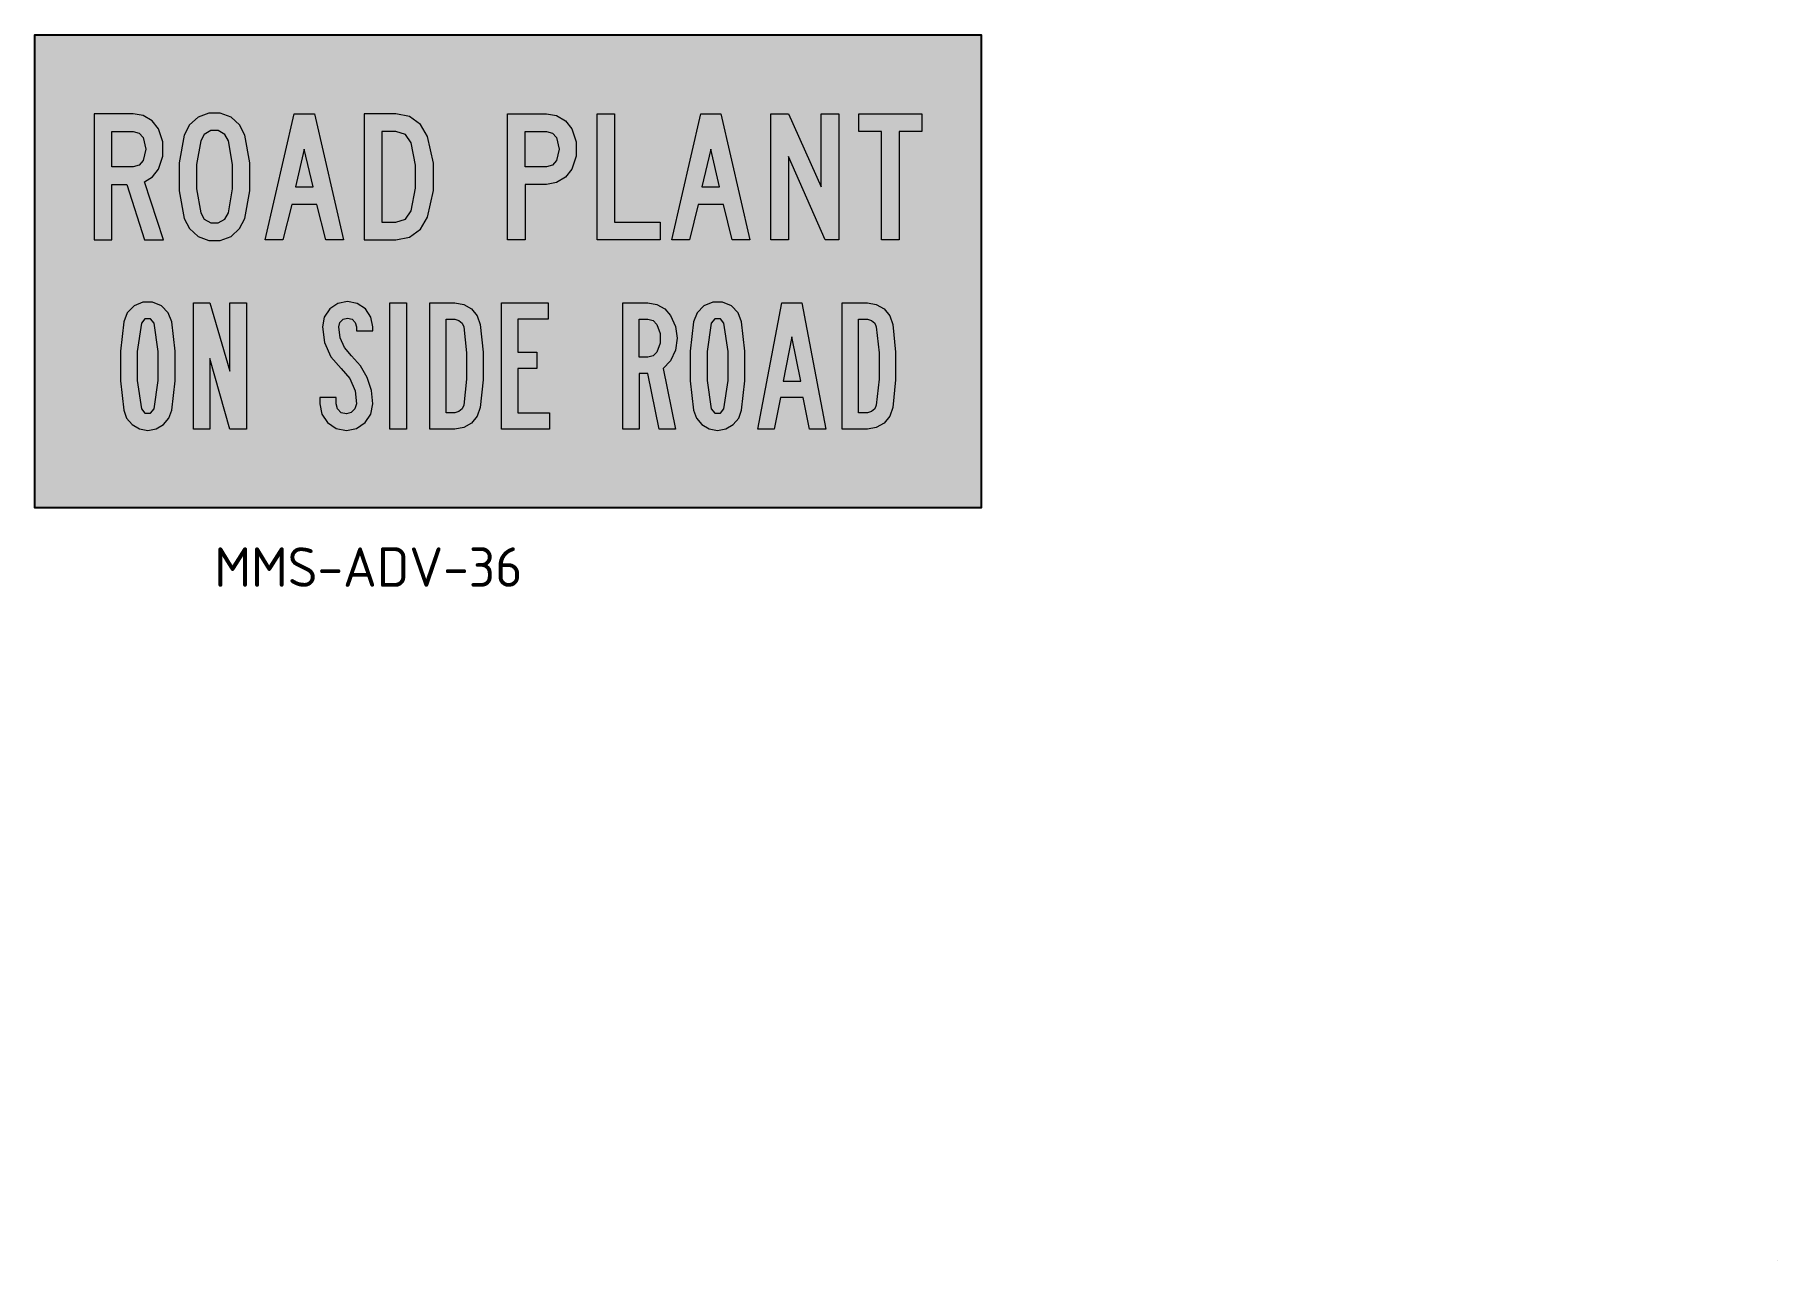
# Model space of a CAD drawing. Extents: x 138 to 359, y 73 to 229.
import ezdxf

# ---------------------------------------------------------------- set-up
doc = ezdxf.new("R2010")
doc.units = 0
for name, color, linetype in [('L25', 1, 'CONTINUOUS'), ('TBLK18', 4, 'CONTINUOUS'), ('yellow', 50, 'CONTINUOUS')]:
    doc.layers.add(name, color=color, linetype=linetype)
doc.styles.add('ISO', font='iso3098b.shx')

msp = doc.modelspace()

# ---------------------------------------------------------------- hatches: boundary and pattern name
at = {"layer": 'L25'}
h = msp.add_hatch(color=256, dxfattribs=at)
h.paths.add_polyline_path([(180.12, 202.65), (184.13, 202.65), (185.83, 203.01), (187.24, 204.02), (188.12, 205.53), (188.88, 208.92), (188.88, 212.39), (188.12, 215.77), (187.24, 217.27), (185.83, 218.29), (184.13, 218.65), (180.12, 218.65)])
h.paths.add_polyline_path([(182.36, 204.89), (184.13, 204.89), (185.32, 205.29), (186.04, 206.33), (186.59, 209.19), (186.59, 212.1), (186.04, 214.97), (185.32, 216), (184.13, 216.41), (182.36, 216.41)], flags=16)
h.paths.add_polyline_path([(167.55, 202.65), (171.23, 218.65), (173.79, 218.65), (177.46, 202.65), (175.22, 202.65), (174.1, 207.13), (170.91, 207.13), (169.79, 202.65)])
h.paths.add_polyline_path([(164.96, 205.37), (165.62, 208.87), (165.62, 212.43), (164.96, 215.93), (164.3, 217.23), (163.22, 218.21), (161.85, 218.73), (160.39, 218.73), (159.03, 218.21), (157.94, 217.23), (157.29, 215.93), (156.62, 212.43), (156.62, 208.87), (157.29, 205.37), (157.94, 204.07), (159.03, 203.09), (160.39, 202.57), (161.85, 202.57), (163.22, 203.09), (164.3, 204.07)])
h.paths.add_polyline_path([(162.89, 206.09), (163.39, 209.12), (163.39, 212.19), (162.89, 215.21), (162.41, 216.03), (161.6, 216.5), (160.65, 216.5), (159.83, 216.03), (159.37, 215.21), (158.85, 212.19), (158.85, 209.12), (159.37, 206.09), (159.83, 205.27), (160.65, 204.8), (161.6, 204.8), (162.41, 205.27)], flags=16)
h.paths.add_polyline_path([(245.7, 202.65), (245.7, 216.41), (242.82, 216.41), (242.82, 218.65), (250.82, 218.65), (250.82, 216.41), (247.94, 216.41), (247.94, 202.65)])
h.paths.add_polyline_path([(231.67, 202.65), (231.67, 218.65), (233.91, 218.65), (238.07, 209.37), (238.07, 218.65), (240.31, 218.65), (240.31, 202.65), (238.55, 202.65), (233.91, 213.21), (233.91, 202.65)])
h.paths.add_polyline_path([(219.1, 202.65), (222.78, 218.65), (225.33, 218.65), (229.01, 202.65), (226.77, 202.65), (225.66, 207.13), (222.45, 207.13), (221.34, 202.65)])
h.paths.add_polyline_path([(209.63, 202.65), (209.63, 218.65), (211.86, 218.65), (211.86, 204.89), (217.62, 204.89), (217.62, 202.65)])
h.paths.add_polyline_path([(150.81, 211.93), (148.09, 211.93), (148.09, 216.41), (150.81, 216.41), (151.56, 216.19), (152.09, 215.61), (152.42, 214.17), (152.09, 212.73), (151.56, 212.14)], flags=16)
h.paths.add_polyline_path([(154.01, 211.61), (154.58, 213.28), (154.58, 215.06), (154.01, 216.73), (153.2, 217.74), (152.09, 218.42), (150.81, 218.65), (145.86, 218.65), (145.86, 202.65), (148.09, 202.65), (148.09, 209.69), (150.01, 209.69), (152.25, 202.65), (154.65, 202.65), (152.25, 210.01), (153.27, 210.66)])
h.paths.add_polyline_path([(172.5, 214.17), (171.39, 209.37), (173.63, 209.37)], flags=16)
h.paths.add_polyline_path([(198.27, 202.65), (198.27, 218.65), (203.23, 218.65), (204.51, 218.42), (205.62, 217.74), (206.43, 216.73), (207, 215.06), (207, 213.28), (206.43, 211.61), (205.62, 210.59), (204.51, 209.92), (203.23, 209.69), (200.52, 209.69), (200.52, 202.65)])
h.paths.add_polyline_path([(203.23, 211.93), (200.52, 211.93), (200.52, 216.41), (203.23, 216.41), (203.98, 216.19), (204.51, 215.61), (204.83, 214.17), (204.51, 212.73), (203.98, 212.14)], flags=16)
h.paths.add_polyline_path([(224.05, 214.17), (222.94, 209.37), (225.18, 209.37)], flags=16)
h = msp.add_hatch(color=256, dxfattribs=at)
h.paths.add_polyline_path([(158.45, 194.65), (160.53, 194.65), (163.08, 186.01), (163.08, 194.65), (165.16, 194.65), (165.16, 178.65), (163.08, 178.65), (160.53, 187.61), (160.53, 178.65), (158.45, 178.65)])
h.paths.add_polyline_path([(153.46, 181.21), (153.99, 184.83), (153.99, 188.47), (153.46, 192.09), (153.01, 192.65), (152.3, 192.65), (151.86, 192.09), (151.33, 188.47), (151.33, 184.83), (151.86, 181.21), (152.3, 180.65), (153.01, 180.65)], flags=16)
h.paths.add_polyline_path([(152.66, 178.49), (153.72, 178.68), (154.64, 179.22), (155.33, 180.04), (155.7, 181.05), (156.13, 184.77), (156.13, 188.52), (155.7, 192.25), (155.25, 193.39), (154.4, 194.27), (153.27, 194.75), (152.04, 194.75), (150.92, 194.27), (150.06, 193.39), (149.62, 192.25), (149.19, 188.52), (149.19, 184.77), (149.62, 181.05), (149.98, 180.04), (150.68, 179.22), (151.6, 178.68)])
h.paths.add_polyline_path([(197.52, 194.65), (203.43, 194.65), (203.43, 192.57), (199.6, 192.57), (199.6, 188.41), (201.99, 188.41), (201.99, 186.33), (199.6, 186.33), (199.6, 180.73), (203.59, 180.73), (203.59, 178.65), (197.52, 178.65)])
h.paths.add_polyline_path([(183.37, 194.65), (185.45, 194.65), (185.45, 178.65), (183.37, 178.65)])
h.paths.add_polyline_path([(230.03, 178.65), (233.06, 194.65), (235.62, 194.65), (238.66, 178.65), (236.58, 178.65), (235.78, 182.65), (232.9, 182.65), (232.11, 178.65)])
h.paths.add_polyline_path([(225.72, 181.21), (226.25, 184.83), (226.25, 188.47), (225.72, 192.09), (225.28, 192.65), (224.56, 192.65), (224.12, 192.09), (223.59, 188.47), (223.59, 184.83), (224.12, 181.21), (224.56, 180.65), (225.28, 180.65)], flags=16)
h.paths.add_polyline_path([(224.92, 178.49), (225.97, 178.68), (226.9, 179.22), (227.59, 180.04), (227.96, 181.05), (228.39, 184.77), (228.39, 188.52), (227.96, 192.25), (227.51, 193.39), (226.66, 194.27), (225.53, 194.75), (224.3, 194.75), (223.18, 194.27), (222.32, 193.39), (221.88, 192.25), (221.45, 188.52), (221.45, 184.77), (221.88, 181.05), (222.25, 180.04), (222.93, 179.22), (223.86, 178.68)])
h.paths.add_polyline_path([(178, 192.73), (178.56, 192.59), (178.97, 192.17), (179.12, 191.61), (179.12, 191.13), (181.2, 191.13), (181.2, 191.61), (180.96, 192.84), (180.26, 193.88), (179.22, 194.57), (178, 194.81), (176.77, 194.57), (175.73, 193.88), (175.04, 192.84), (174.8, 191.61), (175.07, 189.64), (175.89, 187.83), (177.2, 186.33), (178.28, 185.05), (178.94, 183.52), (179.12, 181.85), (178.93, 181.22), (178.46, 180.76), (177.84, 180.57), (177.18, 180.73), (176.71, 181.2), (176.56, 181.85), (176.56, 182.65), (174.48, 182.65), (174.48, 181.85), (174.73, 180.56), (175.46, 179.47), (176.55, 178.74), (177.84, 178.49), (179.13, 178.74), (180.22, 179.47), (180.95, 180.56), (181.2, 181.85), (181.01, 183.55), (180.48, 185.18), (179.62, 186.66), (178.48, 187.93), (177.59, 188.98), (177.05, 190.24), (176.88, 191.61), (177.03, 192.17), (177.44, 192.57)])
h.paths.add_polyline_path([(191.6, 178.65), (188.41, 178.65), (188.41, 194.65), (191.6, 194.65), (192.73, 194.45), (193.71, 193.88), (194.43, 193), (194.81, 191.93), (195.17, 188.42), (195.17, 184.88), (194.81, 181.37), (194.43, 180.29), (193.71, 179.42), (192.73, 178.85)])
h.paths.add_polyline_path([(191.6, 180.73), (190.49, 180.73), (190.49, 192.57), (191.6, 192.57), (192.12, 192.44), (192.52, 192.1), (192.73, 191.61), (193.07, 188.31), (193.07, 184.99), (192.73, 181.69), (192.52, 181.2), (192.12, 180.86)], flags=16)
h.paths.add_polyline_path([(218.01, 186.33), (219.6, 178.65), (217.52, 178.65), (216.08, 185.69), (214.97, 185.69), (214.97, 178.65), (212.89, 178.65), (212.89, 194.65), (216.08, 194.65), (217.21, 194.46), (218.21, 193.9), (218.96, 193.05), (219.57, 191.67), (219.78, 190.17), (219.57, 188.67), (218.96, 187.29)])
h.paths.add_polyline_path([(216.08, 187.77), (214.97, 187.77), (214.97, 192.57), (216.08, 192.57), (216.73, 192.4), (217.21, 191.93), (217.63, 190.78), (217.63, 189.56), (217.21, 188.41), (216.73, 187.94)], flags=16)
h.paths.add_polyline_path([(234.34, 190.33), (233.22, 184.73), (235.46, 184.73)], flags=16)
h.paths.add_polyline_path([(243.92, 178.65), (240.73, 178.65), (240.73, 194.65), (243.92, 194.65), (245.04, 194.45), (246.03, 193.88), (246.75, 193), (247.12, 191.93), (247.49, 188.42), (247.49, 184.88), (247.12, 181.37), (246.75, 180.29), (246.03, 179.42), (245.04, 178.85)])
h.paths.add_polyline_path([(243.92, 180.73), (242.8, 180.73), (242.8, 192.57), (243.92, 192.57), (244.44, 192.44), (244.84, 192.1), (245.04, 191.61), (245.39, 188.31), (245.39, 184.99), (245.04, 181.69), (244.84, 181.2), (244.44, 180.86)], flags=16)
at = {"layer": 'TBLK18', "linetype": 'Continuous', "lineweight": 0}
h = msp.add_hatch(color=256, dxfattribs=at)
edge = h.paths.add_edge_path()
edge.add_spline(control_points=[(359.34, 73.22), (359.34, 73.22), (359.34, 73.22), (359.34, 73.21), (359.34, 73.21), (359.34, 73.2), (359.34, 73.2), (359.34, 73.19), (359.34, 73.19), (359.34, 73.18), (359.34, 73.18), (359.34, 73.17), (359.34, 73.16), (359.34, 73.16), (359.34, 73.15), (359.34, 73.15), (359.34, 73.14), (359.34, 73.14), (359.35, 73.14), (359.35, 73.14), (359.35, 73.14), (359.36, 73.13), (359.36, 73.13), (359.36, 73.13), (359.37, 73.13), (359.37, 73.13), (359.38, 73.13), (359.38, 73.13), (359.38, 73.13), (359.39, 73.13), (359.39, 73.13), (359.39, 73.13), (359.4, 73.13), (359.41, 73.13), (359.4, 73.13), (359.39, 73.14), (359.39, 73.14), (359.38, 73.15), (359.38, 73.16), (359.38, 73.16), (359.37, 73.17), (359.37, 73.17), (359.36, 73.18), (359.36, 73.19), (359.36, 73.19), (359.35, 73.2), (359.35, 73.21), (359.35, 73.21), (359.35, 73.22), (359.35, 73.22), (359.34, 73.22)], knot_values=[0, 0, 0, 0, 0.054791, 0.109654, 0.164445, 0.219309, 0.2741, 0.328964, 0.383755, 0.438619, 0.49341, 0.548273, 0.603065, 0.657928, 0.71272, 0.767583, 0.822422, 0.877285, 0.915081, 0.952877, 0.990673, 1.02841, 1.066205, 1.103978, 1.141774, 1.179511, 1.217306, 1.255102, 1.292898, 1.330635, 1.368431, 1.406164, 1.44396, 1.481697, 1.557116, 1.631571, 1.705158, 1.777977, 1.850139, 1.921715, 1.992768, 2.063376, 2.133612, 2.203535, 2.273205, 2.342659, 2.411987, 2.481144, 2.550218, 2.619224, 2.619224, 2.619224, 2.619224], degree=3, periodic=0)
h = msp.add_hatch(color=256, dxfattribs=at)
edge = h.paths.add_edge_path()
edge.add_spline(control_points=[(359.34, 73.22), (359.34, 73.22), (359.34, 73.22), (359.34, 73.21), (359.34, 73.21), (359.34, 73.2), (359.34, 73.2), (359.34, 73.19), (359.34, 73.19), (359.34, 73.18), (359.34, 73.18), (359.34, 73.17), (359.34, 73.16), (359.34, 73.16), (359.34, 73.15), (359.34, 73.15), (359.34, 73.14), (359.34, 73.14), (359.35, 73.14), (359.35, 73.14), (359.35, 73.14), (359.36, 73.13), (359.36, 73.13), (359.36, 73.13), (359.37, 73.13), (359.37, 73.13), (359.38, 73.13), (359.38, 73.13), (359.38, 73.13), (359.39, 73.13), (359.39, 73.13), (359.39, 73.13), (359.4, 73.13), (359.41, 73.13), (359.4, 73.13), (359.39, 73.14), (359.39, 73.14), (359.38, 73.15), (359.38, 73.16), (359.38, 73.16), (359.37, 73.17), (359.37, 73.17), (359.36, 73.18), (359.36, 73.19), (359.36, 73.19), (359.35, 73.2), (359.35, 73.21), (359.35, 73.21), (359.35, 73.22), (359.35, 73.22), (359.34, 73.22)], knot_values=[0, 0, 0, 0, 0.054791, 0.109654, 0.164445, 0.219309, 0.2741, 0.328964, 0.383755, 0.438619, 0.49341, 0.548273, 0.603065, 0.657928, 0.71272, 0.767583, 0.822422, 0.877285, 0.915081, 0.952877, 0.990673, 1.02841, 1.066205, 1.103978, 1.141774, 1.179511, 1.217306, 1.255102, 1.292898, 1.330635, 1.368431, 1.406164, 1.44396, 1.481697, 1.557116, 1.631571, 1.705158, 1.777977, 1.850139, 1.921715, 1.992768, 2.063376, 2.133612, 2.203535, 2.273205, 2.342659, 2.411987, 2.481144, 2.550218, 2.619224, 2.619224, 2.619224, 2.619224], degree=3, periodic=0)
h = msp.add_hatch(color=256, dxfattribs=at)
edge = h.paths.add_edge_path()
edge.add_spline(control_points=[(359.34, 73.22), (359.34, 73.22), (359.34, 73.22), (359.34, 73.21), (359.34, 73.21), (359.34, 73.2), (359.34, 73.2), (359.34, 73.19), (359.34, 73.19), (359.34, 73.18), (359.34, 73.18), (359.34, 73.17), (359.34, 73.16), (359.34, 73.16), (359.34, 73.15), (359.34, 73.15), (359.34, 73.14), (359.34, 73.14), (359.35, 73.14), (359.35, 73.14), (359.35, 73.14), (359.36, 73.13), (359.36, 73.13), (359.36, 73.13), (359.37, 73.13), (359.37, 73.13), (359.38, 73.13), (359.38, 73.13), (359.38, 73.13), (359.39, 73.13), (359.39, 73.13), (359.39, 73.13), (359.4, 73.13), (359.41, 73.13), (359.4, 73.13), (359.39, 73.14), (359.39, 73.14), (359.38, 73.15), (359.38, 73.16), (359.38, 73.16), (359.37, 73.17), (359.37, 73.17), (359.36, 73.18), (359.36, 73.19), (359.36, 73.19), (359.35, 73.2), (359.35, 73.21), (359.35, 73.21), (359.35, 73.22), (359.35, 73.22), (359.34, 73.22)], knot_values=[0, 0, 0, 0, 0.054791, 0.109654, 0.164445, 0.219309, 0.2741, 0.328964, 0.383755, 0.438619, 0.49341, 0.548273, 0.603065, 0.657928, 0.71272, 0.767583, 0.822422, 0.877285, 0.915081, 0.952877, 0.990673, 1.02841, 1.066205, 1.103978, 1.141774, 1.179511, 1.217306, 1.255102, 1.292898, 1.330635, 1.368431, 1.406164, 1.44396, 1.481697, 1.557116, 1.631571, 1.705158, 1.777977, 1.850139, 1.921715, 1.992768, 2.063376, 2.133612, 2.203535, 2.273205, 2.342659, 2.411987, 2.481144, 2.550218, 2.619224, 2.619224, 2.619224, 2.619224], degree=3, periodic=0)
h = msp.add_hatch(color=256, dxfattribs=at)
edge = h.paths.add_edge_path()
edge.add_spline(control_points=[(359.34, 73.22), (359.34, 73.22), (359.34, 73.22), (359.34, 73.21), (359.34, 73.21), (359.34, 73.2), (359.34, 73.2), (359.34, 73.19), (359.34, 73.19), (359.34, 73.18), (359.34, 73.18), (359.34, 73.17), (359.34, 73.16), (359.34, 73.16), (359.34, 73.15), (359.34, 73.15), (359.34, 73.14), (359.34, 73.14), (359.35, 73.14), (359.35, 73.14), (359.35, 73.14), (359.36, 73.13), (359.36, 73.13), (359.36, 73.13), (359.37, 73.13), (359.37, 73.13), (359.38, 73.13), (359.38, 73.13), (359.38, 73.13), (359.39, 73.13), (359.39, 73.13), (359.39, 73.13), (359.4, 73.13), (359.41, 73.13), (359.4, 73.13), (359.39, 73.14), (359.39, 73.14), (359.38, 73.15), (359.38, 73.16), (359.38, 73.16), (359.37, 73.17), (359.37, 73.17), (359.36, 73.18), (359.36, 73.19), (359.36, 73.19), (359.35, 73.2), (359.35, 73.21), (359.35, 73.21), (359.35, 73.22), (359.35, 73.22), (359.34, 73.22)], knot_values=[0, 0, 0, 0, 0.054791, 0.109654, 0.164445, 0.219309, 0.2741, 0.328964, 0.383755, 0.438619, 0.49341, 0.548273, 0.603065, 0.657928, 0.71272, 0.767583, 0.822422, 0.877285, 0.915081, 0.952877, 0.990673, 1.02841, 1.066205, 1.103978, 1.141774, 1.179511, 1.217306, 1.255102, 1.292898, 1.330635, 1.368431, 1.406164, 1.44396, 1.481697, 1.557116, 1.631571, 1.705158, 1.777977, 1.850139, 1.921715, 1.992768, 2.063376, 2.133612, 2.203535, 2.273205, 2.342659, 2.411987, 2.481144, 2.550218, 2.619224, 2.619224, 2.619224, 2.619224], degree=3, periodic=0)
h = msp.add_hatch(color=256, dxfattribs=at)
edge = h.paths.add_edge_path()
edge.add_spline(control_points=[(359.34, 73.22), (359.34, 73.22), (359.34, 73.22), (359.34, 73.21), (359.34, 73.21), (359.34, 73.2), (359.34, 73.2), (359.34, 73.19), (359.34, 73.19), (359.34, 73.18), (359.34, 73.18), (359.34, 73.17), (359.34, 73.16), (359.34, 73.16), (359.34, 73.15), (359.34, 73.15), (359.34, 73.14), (359.34, 73.14), (359.35, 73.14), (359.35, 73.14), (359.35, 73.14), (359.36, 73.13), (359.36, 73.13), (359.36, 73.13), (359.37, 73.13), (359.37, 73.13), (359.38, 73.13), (359.38, 73.13), (359.38, 73.13), (359.39, 73.13), (359.39, 73.13), (359.39, 73.13), (359.4, 73.13), (359.41, 73.13), (359.4, 73.13), (359.39, 73.14), (359.39, 73.14), (359.38, 73.15), (359.38, 73.16), (359.38, 73.16), (359.37, 73.17), (359.37, 73.17), (359.36, 73.18), (359.36, 73.19), (359.36, 73.19), (359.35, 73.2), (359.35, 73.21), (359.35, 73.21), (359.35, 73.22), (359.35, 73.22), (359.34, 73.22)], knot_values=[0, 0, 0, 0, 0.054791, 0.109654, 0.164445, 0.219309, 0.2741, 0.328964, 0.383755, 0.438619, 0.49341, 0.548273, 0.603065, 0.657928, 0.71272, 0.767583, 0.822422, 0.877285, 0.915081, 0.952877, 0.990673, 1.02841, 1.066205, 1.103978, 1.141774, 1.179511, 1.217306, 1.255102, 1.292898, 1.330635, 1.368431, 1.406164, 1.44396, 1.481697, 1.557116, 1.631571, 1.705158, 1.777977, 1.850139, 1.921715, 1.992768, 2.063376, 2.133612, 2.203535, 2.273205, 2.342659, 2.411987, 2.481144, 2.550218, 2.619224, 2.619224, 2.619224, 2.619224], degree=3, periodic=0)
h = msp.add_hatch(color=256, dxfattribs=at)
edge = h.paths.add_edge_path()
edge.add_spline(control_points=[(359.34, 73.22), (359.34, 73.22), (359.34, 73.22), (359.34, 73.21), (359.34, 73.21), (359.34, 73.2), (359.34, 73.2), (359.34, 73.19), (359.34, 73.19), (359.34, 73.18), (359.34, 73.18), (359.34, 73.17), (359.34, 73.16), (359.34, 73.16), (359.34, 73.15), (359.34, 73.15), (359.34, 73.14), (359.34, 73.14), (359.35, 73.14), (359.35, 73.14), (359.35, 73.14), (359.36, 73.13), (359.36, 73.13), (359.36, 73.13), (359.37, 73.13), (359.37, 73.13), (359.38, 73.13), (359.38, 73.13), (359.38, 73.13), (359.39, 73.13), (359.39, 73.13), (359.39, 73.13), (359.4, 73.13), (359.41, 73.13), (359.4, 73.13), (359.39, 73.14), (359.39, 73.14), (359.38, 73.15), (359.38, 73.16), (359.38, 73.16), (359.37, 73.17), (359.37, 73.17), (359.36, 73.18), (359.36, 73.19), (359.36, 73.19), (359.35, 73.2), (359.35, 73.21), (359.35, 73.21), (359.35, 73.22), (359.35, 73.22), (359.34, 73.22)], knot_values=[0, 0, 0, 0, 0.054791, 0.109654, 0.164445, 0.219309, 0.2741, 0.328964, 0.383755, 0.438619, 0.49341, 0.548273, 0.603065, 0.657928, 0.71272, 0.767583, 0.822422, 0.877285, 0.915081, 0.952877, 0.990673, 1.02841, 1.066205, 1.103978, 1.141774, 1.179511, 1.217306, 1.255102, 1.292898, 1.330635, 1.368431, 1.406164, 1.44396, 1.481697, 1.557116, 1.631571, 1.705158, 1.777977, 1.850139, 1.921715, 1.992768, 2.063376, 2.133612, 2.203535, 2.273205, 2.342659, 2.411987, 2.481144, 2.550218, 2.619224, 2.619224, 2.619224, 2.619224], degree=3, periodic=0)
h = msp.add_hatch(color=256, dxfattribs=at)
edge = h.paths.add_edge_path()
edge.add_spline(control_points=[(359.34, 73.22), (359.34, 73.22), (359.34, 73.22), (359.34, 73.21), (359.34, 73.21), (359.34, 73.2), (359.34, 73.2), (359.34, 73.19), (359.34, 73.19), (359.34, 73.18), (359.34, 73.18), (359.34, 73.17), (359.34, 73.16), (359.34, 73.16), (359.34, 73.15), (359.34, 73.15), (359.34, 73.14), (359.34, 73.14), (359.35, 73.14), (359.35, 73.14), (359.35, 73.14), (359.36, 73.13), (359.36, 73.13), (359.36, 73.13), (359.37, 73.13), (359.37, 73.13), (359.38, 73.13), (359.38, 73.13), (359.38, 73.13), (359.39, 73.13), (359.39, 73.13), (359.39, 73.13), (359.4, 73.13), (359.41, 73.13), (359.4, 73.13), (359.39, 73.14), (359.39, 73.14), (359.38, 73.15), (359.38, 73.16), (359.38, 73.16), (359.37, 73.17), (359.37, 73.17), (359.36, 73.18), (359.36, 73.19), (359.36, 73.19), (359.35, 73.2), (359.35, 73.21), (359.35, 73.21), (359.35, 73.22), (359.35, 73.22), (359.34, 73.22)], knot_values=[0, 0, 0, 0, 0.054791, 0.109654, 0.164445, 0.219309, 0.2741, 0.328964, 0.383755, 0.438619, 0.49341, 0.548273, 0.603065, 0.657928, 0.71272, 0.767583, 0.822422, 0.877285, 0.915081, 0.952877, 0.990673, 1.02841, 1.066205, 1.103978, 1.141774, 1.179511, 1.217306, 1.255102, 1.292898, 1.330635, 1.368431, 1.406164, 1.44396, 1.481697, 1.557116, 1.631571, 1.705158, 1.777977, 1.850139, 1.921715, 1.992768, 2.063376, 2.133612, 2.203535, 2.273205, 2.342659, 2.411987, 2.481144, 2.550218, 2.619224, 2.619224, 2.619224, 2.619224], degree=3, periodic=0)
h = msp.add_hatch(color=256, dxfattribs=at)
edge = h.paths.add_edge_path()
edge.add_spline(control_points=[(359.34, 73.22), (359.34, 73.22), (359.34, 73.22), (359.34, 73.21), (359.34, 73.21), (359.34, 73.2), (359.34, 73.2), (359.34, 73.19), (359.34, 73.19), (359.34, 73.18), (359.34, 73.18), (359.34, 73.17), (359.34, 73.16), (359.34, 73.16), (359.34, 73.15), (359.34, 73.15), (359.34, 73.14), (359.34, 73.14), (359.35, 73.14), (359.35, 73.14), (359.35, 73.14), (359.36, 73.13), (359.36, 73.13), (359.36, 73.13), (359.37, 73.13), (359.37, 73.13), (359.38, 73.13), (359.38, 73.13), (359.38, 73.13), (359.39, 73.13), (359.39, 73.13), (359.39, 73.13), (359.4, 73.13), (359.41, 73.13), (359.4, 73.13), (359.39, 73.14), (359.39, 73.14), (359.38, 73.15), (359.38, 73.16), (359.38, 73.16), (359.37, 73.17), (359.37, 73.17), (359.36, 73.18), (359.36, 73.19), (359.36, 73.19), (359.35, 73.2), (359.35, 73.21), (359.35, 73.21), (359.35, 73.22), (359.35, 73.22), (359.34, 73.22)], knot_values=[0, 0, 0, 0, 0.054791, 0.109654, 0.164445, 0.219309, 0.2741, 0.328964, 0.383755, 0.438619, 0.49341, 0.548273, 0.603065, 0.657928, 0.71272, 0.767583, 0.822422, 0.877285, 0.915081, 0.952877, 0.990673, 1.02841, 1.066205, 1.103978, 1.141774, 1.179511, 1.217306, 1.255102, 1.292898, 1.330635, 1.368431, 1.406164, 1.44396, 1.481697, 1.557116, 1.631571, 1.705158, 1.777977, 1.850139, 1.921715, 1.992768, 2.063376, 2.133612, 2.203535, 2.273205, 2.342659, 2.411987, 2.481144, 2.550218, 2.619224, 2.619224, 2.619224, 2.619224], degree=3, periodic=0)
at = {"layer": 'yellow'}
h = msp.add_hatch(color=256, dxfattribs=at)
h.paths.add_polyline_path([(258.34, 228.65), (198.34, 228.65), (138.34, 228.65), (138.34, 168.65), (198.34, 168.65), (258.34, 168.65)])
h.paths.add_polyline_path([(197.52, 194.65), (203.43, 194.65), (203.43, 192.57), (199.6, 192.57), (199.6, 188.41), (201.99, 188.41), (201.99, 186.33), (199.6, 186.33), (199.6, 180.73), (203.59, 180.73), (203.59, 178.65), (197.52, 178.65)], flags=16)
h.paths.add_polyline_path([(193.71, 193.88), (194.43, 193), (194.81, 191.93), (195.17, 188.42), (195.17, 184.88), (194.81, 181.37), (194.43, 180.29), (193.71, 179.42), (192.73, 178.85), (191.6, 178.65), (188.41, 178.65), (188.41, 194.65), (191.6, 194.65), (192.73, 194.45)], flags=16)
h.paths.add_polyline_path([(198.27, 202.65), (198.27, 218.65), (203.23, 218.65), (204.51, 218.42), (205.62, 217.74), (206.43, 216.73), (207, 215.06), (207, 213.28), (206.43, 211.61), (205.62, 210.59), (204.51, 209.92), (203.23, 209.69), (200.52, 209.69), (200.52, 202.65)], flags=16)
h.paths.add_polyline_path([(192.12, 192.44), (192.52, 192.1), (192.73, 191.61), (193.07, 188.31), (193.07, 184.99), (192.73, 181.69), (192.52, 181.2), (192.12, 180.86), (191.6, 180.73), (190.49, 180.73), (190.49, 192.57), (191.6, 192.57)], flags=0)
h.paths.add_polyline_path([(185.45, 194.65), (185.45, 178.65), (183.37, 178.65), (183.37, 194.65)], flags=16)
h.paths.add_polyline_path([(187.24, 204.02), (185.83, 203.01), (184.13, 202.65), (180.12, 202.65), (180.12, 218.65), (184.13, 218.65), (185.83, 218.29), (187.24, 217.27), (188.12, 215.77), (188.88, 212.39), (188.88, 208.92), (188.12, 205.53)], flags=16)
h.paths.add_polyline_path([(185.32, 205.29), (184.13, 204.89), (182.36, 204.89), (182.36, 216.41), (184.13, 216.41), (185.32, 216), (186.04, 214.97), (186.59, 212.1), (186.59, 209.19), (186.04, 206.33)], flags=0)
h.paths.add_polyline_path([(209.63, 202.65), (209.63, 218.65), (211.86, 218.65), (211.86, 204.89), (217.62, 204.89), (217.62, 202.65)], flags=16)
h.paths.add_polyline_path([(200.52, 211.93), (200.52, 216.41), (203.23, 216.41), (203.98, 216.19), (204.51, 215.61), (204.83, 214.17), (204.51, 212.73), (203.98, 212.14), (203.23, 211.93)], flags=0)
h.paths.add_polyline_path([(180.96, 192.84), (181.2, 191.61), (181.2, 191.13), (179.12, 191.13), (179.12, 191.61), (178.97, 192.17), (178.56, 192.59), (178, 192.73), (177.44, 192.57), (177.03, 192.17), (176.88, 191.61), (177.05, 190.24), (177.59, 188.98), (178.48, 187.93), (179.62, 186.66), (180.48, 185.18), (181.01, 183.55), (181.2, 181.85), (180.95, 180.56), (180.22, 179.47), (179.13, 178.74), (177.84, 178.49), (176.55, 178.74), (175.46, 179.47), (174.73, 180.56), (174.48, 181.85), (174.48, 182.65), (176.56, 182.65), (176.56, 181.85), (176.71, 181.2), (177.18, 180.73), (177.84, 180.57), (178.46, 180.76), (178.93, 181.22), (179.12, 181.85), (178.94, 183.52), (178.28, 185.05), (177.2, 186.33), (175.89, 187.83), (175.07, 189.64), (174.8, 191.61), (175.04, 192.84), (175.73, 193.88), (176.77, 194.57), (178, 194.81), (179.22, 194.57), (180.26, 193.88)], flags=16)
h.paths.add_polyline_path([(212.89, 194.65), (216.08, 194.65), (217.21, 194.46), (218.21, 193.9), (218.96, 193.05), (219.57, 191.67), (219.78, 190.17), (219.57, 188.67), (218.96, 187.29), (218.01, 186.33), (219.6, 178.65), (217.52, 178.65), (216.08, 185.69), (214.97, 185.69), (214.97, 178.65), (212.89, 178.65)], flags=16)
h.paths.add_polyline_path([(177.46, 202.65), (175.22, 202.65), (174.1, 207.13), (170.91, 207.13), (169.79, 202.65), (167.55, 202.65), (171.23, 218.65), (173.79, 218.65)], flags=16)
h.paths.add_polyline_path([(214.97, 192.57), (216.08, 192.57), (216.73, 192.4), (217.21, 191.93), (217.63, 190.78), (217.63, 189.56), (217.21, 188.41), (216.73, 187.94), (216.08, 187.77), (214.97, 187.77)], flags=0)
h.paths.add_polyline_path([(219.1, 202.65), (222.78, 218.65), (225.33, 218.65), (229.01, 202.65), (226.77, 202.65), (225.66, 207.13), (222.45, 207.13), (221.34, 202.65)], flags=16)
h.paths.add_polyline_path([(173.63, 209.37), (171.39, 209.37), (172.5, 214.17)], flags=0)
h.paths.add_polyline_path([(221.88, 192.25), (222.32, 193.39), (223.18, 194.27), (224.3, 194.75), (225.53, 194.75), (226.66, 194.27), (227.51, 193.39), (227.96, 192.25), (228.39, 188.52), (228.39, 184.77), (227.96, 181.05), (227.59, 180.04), (226.9, 179.22), (225.97, 178.68), (224.92, 178.49), (223.86, 178.68), (222.93, 179.22), (222.25, 180.04), (221.88, 181.05), (221.45, 184.77), (221.45, 188.52)], flags=16)
h.paths.add_polyline_path([(224.12, 192.09), (224.56, 192.65), (225.28, 192.65), (225.72, 192.09), (226.25, 188.47), (226.25, 184.83), (225.72, 181.21), (225.28, 180.65), (224.56, 180.65), (224.12, 181.21), (223.59, 184.83), (223.59, 188.47)], flags=0)
h.paths.add_polyline_path([(222.94, 209.37), (224.05, 214.17), (225.18, 209.37)], flags=0)
h.paths.add_polyline_path([(165.16, 194.65), (165.16, 178.65), (163.08, 178.65), (160.53, 187.61), (160.53, 178.65), (158.45, 178.65), (158.45, 194.65), (160.53, 194.65), (163.08, 186.01), (163.08, 194.65)], flags=16)
h.paths.add_polyline_path([(164.96, 205.37), (164.3, 204.07), (163.22, 203.09), (161.85, 202.57), (160.39, 202.57), (159.03, 203.09), (157.94, 204.07), (157.29, 205.37), (156.62, 208.87), (156.62, 212.43), (157.29, 215.93), (157.94, 217.23), (159.03, 218.21), (160.39, 218.73), (161.85, 218.73), (163.22, 218.21), (164.3, 217.23), (164.96, 215.93), (165.62, 212.43), (165.62, 208.87)], flags=16)
h.paths.add_polyline_path([(162.89, 206.09), (162.41, 205.27), (161.6, 204.8), (160.65, 204.8), (159.83, 205.27), (159.37, 206.09), (158.85, 209.12), (158.85, 212.19), (159.37, 215.21), (159.83, 216.03), (160.65, 216.5), (161.6, 216.5), (162.41, 216.03), (162.89, 215.21), (163.39, 212.19), (163.39, 209.12)], flags=0)
h.paths.add_polyline_path([(231.67, 202.65), (231.67, 218.65), (233.91, 218.65), (238.07, 209.37), (238.07, 218.65), (240.31, 218.65), (240.31, 202.65), (238.55, 202.65), (233.91, 213.21), (233.91, 202.65)], flags=16)
h.paths.add_polyline_path([(233.06, 194.65), (235.62, 194.65), (238.66, 178.65), (236.58, 178.65), (235.78, 182.65), (232.9, 182.65), (232.11, 178.65), (230.03, 178.65)], flags=16)
h.paths.add_polyline_path([(234.34, 190.33), (235.46, 184.73), (233.22, 184.73)], flags=0)
h.paths.add_polyline_path([(155.7, 192.25), (156.13, 188.52), (156.13, 184.77), (155.7, 181.05), (155.33, 180.04), (154.64, 179.22), (153.72, 178.68), (152.66, 178.49), (151.6, 178.68), (150.68, 179.22), (149.98, 180.04), (149.62, 181.05), (149.19, 184.77), (149.19, 188.52), (149.62, 192.25), (150.06, 193.39), (150.92, 194.27), (152.04, 194.75), (153.27, 194.75), (154.4, 194.27), (155.25, 193.39)], flags=16)
h.paths.add_polyline_path([(154.65, 202.65), (152.25, 202.65), (150.01, 209.69), (148.09, 209.69), (148.09, 202.65), (145.86, 202.65), (145.86, 218.65), (150.81, 218.65), (152.09, 218.42), (153.2, 217.74), (154.01, 216.73), (154.58, 215.06), (154.58, 213.28), (154.01, 211.61), (153.27, 210.66), (152.25, 210.01)], flags=16)
h.paths.add_polyline_path([(153.99, 188.47), (153.99, 184.83), (153.46, 181.21), (153.01, 180.65), (152.3, 180.65), (151.86, 181.21), (151.33, 184.83), (151.33, 188.47), (151.86, 192.09), (152.3, 192.65), (153.01, 192.65), (153.46, 192.09)], flags=0)
h.paths.add_polyline_path([(240.73, 194.65), (243.92, 194.65), (245.04, 194.45), (246.03, 193.88), (246.75, 193), (247.12, 191.93), (247.49, 188.42), (247.49, 184.88), (247.12, 181.37), (246.75, 180.29), (246.03, 179.42), (245.04, 178.85), (243.92, 178.65), (240.73, 178.65)], flags=16)
h.paths.add_polyline_path([(152.09, 212.73), (151.56, 212.14), (150.81, 211.93), (148.09, 211.93), (148.09, 216.41), (150.81, 216.41), (151.56, 216.19), (152.09, 215.61), (152.42, 214.17)], flags=0)
h.paths.add_polyline_path([(242.8, 192.57), (243.92, 192.57), (244.44, 192.44), (244.84, 192.1), (245.04, 191.61), (245.39, 188.31), (245.39, 184.99), (245.04, 181.69), (244.84, 181.2), (244.44, 180.86), (243.92, 180.73), (242.8, 180.73)], flags=0)
h.paths.add_polyline_path([(245.7, 202.65), (245.7, 216.41), (242.82, 216.41), (242.82, 218.65), (250.82, 218.65), (250.82, 216.41), (247.94, 216.41), (247.94, 202.65)], flags=16)

# ---------------------------------------------------------------- linework, layer by layer
at = {"layer": 'L25'}
for points in [[(198.34, 168.65), (138.34, 168.65), (138.34, 228.65), (198.34, 228.65)], [(198.34, 228.65), (258.34, 228.65), (258.34, 168.65), (198.34, 168.65)]]:
    msp.add_lwpolyline(points, dxfattribs=at)
at = {"layer": 'L25', "lineweight": 0}
for points in [[(154.01, 211.61), (154.58, 213.28), (154.58, 215.06), (154.01, 216.73), (153.2, 217.74), (152.09, 218.42), (150.81, 218.65), (145.86, 218.65), (145.86, 202.65), (148.09, 202.65), (148.09, 209.69), (150.01, 209.69), (152.25, 202.65), (154.65, 202.65), (152.25, 210.01), (153.27, 210.66)], [(164.96, 205.37), (165.62, 208.87), (165.62, 212.43), (164.96, 215.93), (164.3, 217.23), (163.22, 218.21), (161.85, 218.73), (160.39, 218.73), (159.03, 218.21), (157.94, 217.23), (157.29, 215.93), (156.62, 212.43), (156.62, 208.87), (157.29, 205.37), (157.94, 204.07), (159.03, 203.09), (160.39, 202.57), (161.85, 202.57), (163.22, 203.09), (164.3, 204.07), (164.96, 205.37)], [(167.55, 202.65), (171.23, 218.65), (173.79, 218.65), (177.46, 202.65), (175.22, 202.65), (174.1, 207.13), (170.91, 207.13), (169.79, 202.65), (167.55, 202.65)], [(180.12, 202.65), (184.13, 202.65), (185.83, 203.01), (187.24, 204.02), (188.12, 205.53), (188.88, 208.92), (188.88, 212.39), (188.12, 215.77), (187.24, 217.27), (185.83, 218.29), (184.13, 218.65), (180.12, 218.65), (180.12, 202.65)], [(198.27, 202.65), (198.27, 218.65), (203.23, 218.65), (204.51, 218.42), (205.62, 217.74), (206.43, 216.73), (207, 215.06), (207, 213.28), (206.43, 211.61), (205.62, 210.59), (204.51, 209.92), (203.23, 209.69), (200.52, 209.69), (200.52, 202.65)], [(209.63, 202.65), (209.63, 218.65), (211.86, 218.65), (211.86, 204.89), (217.62, 204.89), (217.62, 202.65), (209.63, 202.65)], [(219.1, 202.65), (222.78, 218.65), (225.33, 218.65), (229.01, 202.65), (226.77, 202.65), (225.66, 207.13), (222.45, 207.13), (221.34, 202.65), (219.1, 202.65)], [(231.67, 202.65), (231.67, 218.65), (233.91, 218.65), (238.07, 209.37), (238.07, 218.65), (240.31, 218.65), (240.31, 202.65), (238.55, 202.65), (233.91, 213.21), (233.91, 202.65), (231.67, 202.65)], [(245.7, 202.65), (245.7, 216.41), (242.82, 216.41), (242.82, 218.65), (250.82, 218.65), (250.82, 216.41), (247.94, 216.41), (247.94, 202.65), (245.7, 202.65)], [(150.81, 211.93), (148.09, 211.93), (148.09, 216.41), (150.81, 216.41), (151.56, 216.19), (152.09, 215.61), (152.42, 214.17), (152.09, 212.73), (151.56, 212.14)], [(162.89, 206.09), (163.39, 209.12), (163.39, 212.19), (162.89, 215.21), (162.41, 216.03), (161.6, 216.5), (160.65, 216.5), (159.83, 216.03), (159.37, 215.21), (158.85, 212.19), (158.85, 209.12), (159.37, 206.09), (159.83, 205.27), (160.65, 204.8), (161.6, 204.8), (162.41, 205.27), (162.89, 206.09)], [(182.36, 204.89), (184.13, 204.89), (185.32, 205.29), (186.04, 206.33), (186.59, 209.19), (186.59, 212.1), (186.04, 214.97), (185.32, 216), (184.13, 216.41), (182.36, 216.41), (182.36, 204.89)], [(203.23, 211.93), (200.52, 211.93), (200.52, 216.41), (203.23, 216.41), (203.98, 216.19), (204.51, 215.61), (204.83, 214.17), (204.51, 212.73), (203.98, 212.14)], [(172.5, 214.17), (171.39, 209.37), (173.63, 209.37)], [(224.05, 214.17), (222.94, 209.37), (225.18, 209.37)], [(152.66, 178.49), (153.72, 178.68), (154.64, 179.22), (155.33, 180.04), (155.7, 181.05), (156.13, 184.77), (156.13, 188.52), (155.7, 192.25), (155.25, 193.39), (154.4, 194.27), (153.27, 194.75), (152.04, 194.75), (150.92, 194.27), (150.06, 193.39), (149.62, 192.25), (149.19, 188.52), (149.19, 184.77), (149.62, 181.05), (149.98, 180.04), (150.68, 179.22), (151.6, 178.68), (152.66, 178.49)], [(158.45, 194.65), (160.53, 194.65), (163.08, 186.01), (163.08, 194.65), (165.16, 194.65), (165.16, 178.65), (163.08, 178.65), (160.53, 187.61), (160.53, 178.65), (158.45, 178.65), (158.45, 194.65)], [(178, 192.73), (178.56, 192.59), (178.97, 192.17), (179.12, 191.61), (179.12, 191.13), (181.2, 191.13), (181.2, 191.61), (180.96, 192.84), (180.26, 193.88), (179.22, 194.57), (178, 194.81), (176.77, 194.57), (175.73, 193.88), (175.04, 192.84), (174.8, 191.61), (175.07, 189.64), (175.89, 187.83), (177.2, 186.33), (178.28, 185.05), (178.94, 183.52), (179.12, 181.85), (178.93, 181.22), (178.46, 180.76), (177.84, 180.57), (177.18, 180.73), (176.71, 181.2), (176.56, 181.85), (176.56, 182.65), (174.48, 182.65), (174.48, 181.85), (174.73, 180.56), (175.46, 179.47), (176.55, 178.74), (177.84, 178.49), (179.13, 178.74), (180.22, 179.47), (180.95, 180.56), (181.2, 181.85), (181.01, 183.55), (180.48, 185.18), (179.62, 186.66), (178.48, 187.93), (177.59, 188.98), (177.05, 190.24), (176.88, 191.61), (177.03, 192.17), (177.44, 192.57)], [(183.37, 194.65), (185.45, 194.65), (185.45, 178.65), (183.37, 178.65), (183.37, 194.65)], [(191.6, 178.65), (188.41, 178.65), (188.41, 194.65), (191.6, 194.65), (192.73, 194.45), (193.71, 193.88), (194.43, 193), (194.81, 191.93), (195.17, 188.42), (195.17, 184.88), (194.81, 181.37), (194.43, 180.29), (193.71, 179.42), (192.73, 178.85)], [(197.52, 194.65), (203.43, 194.65), (203.43, 192.57), (199.6, 192.57), (199.6, 188.41), (201.99, 188.41), (201.99, 186.33), (199.6, 186.33), (199.6, 180.73), (203.59, 180.73), (203.59, 178.65), (197.52, 178.65), (197.52, 194.65)], [(218.01, 186.33), (219.6, 178.65), (217.52, 178.65), (216.08, 185.69), (214.97, 185.69), (214.97, 178.65), (212.89, 178.65), (212.89, 194.65), (216.08, 194.65), (217.21, 194.46), (218.21, 193.9), (218.96, 193.05), (219.57, 191.67), (219.78, 190.17), (219.57, 188.67), (218.96, 187.29)], [(224.92, 178.49), (225.97, 178.68), (226.9, 179.22), (227.59, 180.04), (227.96, 181.05), (228.39, 184.77), (228.39, 188.52), (227.96, 192.25), (227.51, 193.39), (226.66, 194.27), (225.53, 194.75), (224.3, 194.75), (223.18, 194.27), (222.32, 193.39), (221.88, 192.25), (221.45, 188.52), (221.45, 184.77), (221.88, 181.05), (222.25, 180.04), (222.93, 179.22), (223.86, 178.68), (224.92, 178.49)], [(230.03, 178.65), (233.06, 194.65), (235.62, 194.65), (238.66, 178.65), (236.58, 178.65), (235.78, 182.65), (232.9, 182.65), (232.11, 178.65), (230.03, 178.65)], [(243.92, 178.65), (240.73, 178.65), (240.73, 194.65), (243.92, 194.65), (245.04, 194.45), (246.03, 193.88), (246.75, 193), (247.12, 191.93), (247.49, 188.42), (247.49, 184.88), (247.12, 181.37), (246.75, 180.29), (246.03, 179.42), (245.04, 178.85)], [(153.46, 181.21), (153.99, 184.83), (153.99, 188.47), (153.46, 192.09), (153.01, 192.65), (152.3, 192.65), (151.86, 192.09), (151.33, 188.47), (151.33, 184.83), (151.86, 181.21), (152.3, 180.65), (153.01, 180.65), (153.46, 181.21)], [(191.6, 180.73), (190.49, 180.73), (190.49, 192.57), (191.6, 192.57), (192.12, 192.44), (192.52, 192.1), (192.73, 191.61), (193.07, 188.31), (193.07, 184.99), (192.73, 181.69), (192.52, 181.2), (192.12, 180.86)], [(216.08, 187.77), (214.97, 187.77), (214.97, 192.57), (216.08, 192.57), (216.73, 192.4), (217.21, 191.93), (217.63, 190.78), (217.63, 189.56), (217.21, 188.41), (216.73, 187.94)], [(225.72, 181.21), (226.25, 184.83), (226.25, 188.47), (225.72, 192.09), (225.28, 192.65), (224.56, 192.65), (224.12, 192.09), (223.59, 188.47), (223.59, 184.83), (224.12, 181.21), (224.56, 180.65), (225.28, 180.65), (225.72, 181.21)], [(243.92, 180.73), (242.8, 180.73), (242.8, 192.57), (243.92, 192.57), (244.44, 192.44), (244.84, 192.1), (245.04, 191.61), (245.39, 188.31), (245.39, 184.99), (245.04, 181.69), (244.84, 181.2), (244.44, 180.86)], [(234.34, 190.33), (233.22, 184.73), (235.46, 184.73)]]:
    msp.add_lwpolyline(points, close=True, dxfattribs=at)

# ---------------------------------------------------------------- texts
at = {"layer": 'yellow', "insert": (161.1, 163.65), "char_height": 5, "width": 80.7912, "attachment_point": 1, "style": 'ISO'}
msp.add_mtext('{\\C3;MMS-ADV-36}', dxfattribs=at)

doc.saveas('drawing.dxf')
